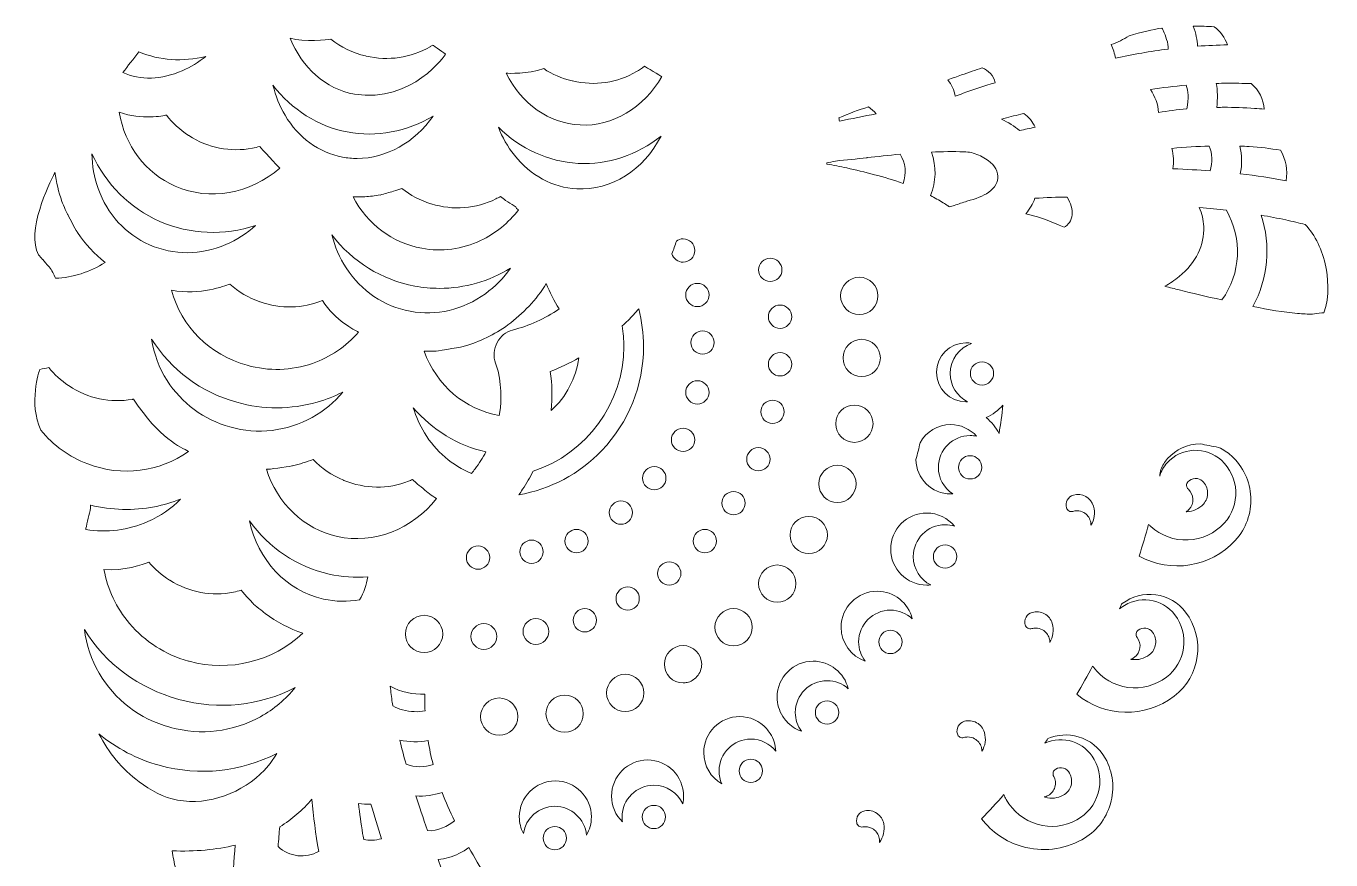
# Model space of a CAD drawing. Header units: millimetres. Extents: x -1647 to 2455, y -685 to 37.
# Drawn here: x 454 to 778.1, y -443.8 to -236.7 of the extents above; entities that cross this region are included whole.
import ezdxf

# ---------------------------------------------------------------- set-up
doc = ezdxf.new("R2010")
doc.units = ezdxf.units.MM
doc.header["$MEASUREMENT"] = 0
doc.layers.add('Layer 6', color=7, linetype='Continuous')

msp = doc.modelspace()

# ---------------------------------------------------------------- linework, layer by layer
at = {"layer": 'Layer 6', "lineweight": 0}
for points, knots in [([(529.7, -239.99), (532.19, -241.97), (535.15, -243.4), (538.29, -244.15), (538.29, -244.15), (538.41, -244.18), (538.41, -244.18), (543.92, -245.46), (549.57, -244.63), (554.32, -241.85), (554.32, -241.84), (554.32, -241.84), (554.32, -241.84), (554.55, -241.71), (554.78, -241.57), (555, -241.43), (555.2, -241.59), (558.18, -243.71), (558.18, -243.71), (558.18, -243.71), (549.98, -255.92), (535.54, -253.65), (528.39, -252.29), (522.52, -247.14), (519.55, -239.74), (523.06, -240.85), (528.89, -240.11), (529.7, -239.99)], [0, 0, 0, 0, 1, 1, 1, 2, 2, 2, 3, 3, 3, 4, 4, 4, 5, 5, 5, 6, 6, 6, 7, 7, 7, 8, 8, 8, 9, 9, 9, 9]), ([(736.08, -237.21), (736.25, -237.46), (736.39, -237.74), (736.52, -238.03), (736.91, -238.98), (737.78, -241.04), (737.62, -242.45), (733.24, -242.99), (728.87, -243.75), (724.59, -244.7), (724.37, -243.56), (723.99, -242.42), (723.47, -241.32), (725.04, -240.77), (726.54, -240.04), (727.95, -239.13), (730.98, -238.27), (733.84, -237.6), (736.08, -237.21)], [0, 0, 0, 0, 1, 1, 1, 2, 2, 2, 3, 3, 3, 4, 4, 4, 5, 5, 5, 6, 6, 6, 6]), ([(744.95, -241.73), (744.87, -240.22), (744.52, -238.56), (743.9, -236.76), (745.73, -236.74), (747.43, -236.79), (749.07, -236.91), (750.59, -238.03), (751.76, -239.62), (752.38, -241.4), (749.92, -241.44), (747.43, -241.55), (744.95, -241.73)], [0, 0, 0, 0, 1, 1, 1, 2, 2, 2, 3, 3, 3, 4, 4, 4, 4]), ([(482, -243.14), (487.1, -245.27), (492.86, -245.65), (498.65, -244.28), (496.81, -245.73), (494.85, -246.91), (492.78, -247.81), (487.59, -250.08), (482.38, -250.23), (477.99, -248.28), (479.27, -246.6), (480.59, -244.91), (482, -243.14)], [0, 0, 0, 0, 1, 1, 1, 2, 2, 2, 3, 3, 3, 4, 4, 4, 4]), ([(591.59, -261.29), (583.81, -260.88), (577.05, -256.12), (573.23, -248.45), (573.88, -248.47), (578.4, -248.65), (582.54, -247.3), (584.67, -248.71), (587.04, -249.73), (589.58, -250.34), (589.58, -250.34), (589.7, -250.36), (589.7, -250.36), (595.21, -251.65), (600.86, -250.82), (605.61, -248.03), (606.29, -247.63), (606.96, -247.19), (607.59, -246.71), (607.79, -246.85), (611.69, -249.16), (611.9, -249.26), (607.42, -257.02), (599.56, -261.72), (591.59, -261.29)], [0, 0, 0, 0, 1, 1, 1, 2, 2, 2, 3, 3, 3, 4, 4, 4, 5, 5, 5, 6, 6, 6, 7, 7, 7, 8, 8, 8, 8]), ([(686.35, -248.87), (688.15, -248.23), (689.77, -247.65), (691.41, -247.1), (693.03, -247.66), (694.28, -249.1), (694.69, -250.8), (691.9, -251.61), (689.23, -252.49), (686.73, -253.42), (686.03, -253.67), (685.38, -253.92), (684.76, -254.17), (684.51, -252.62), (683.91, -251.29), (682.92, -250.07), (684.08, -249.67), (685.23, -249.26), (686.35, -248.87)], [0, 0, 0, 0, 1, 1, 1, 2, 2, 2, 3, 3, 3, 4, 4, 4, 5, 5, 5, 6, 6, 6, 6]), ([(533.75, -263.03), (540.98, -264.41), (548.55, -262.97), (555.11, -259.07), (550.48, -265.59), (543.43, -269.61), (536.21, -269.61), (534.99, -269.61), (533.76, -269.5), (532.56, -269.27), (526.67, -268.15), (521.61, -264.45), (518.3, -258.86), (516.92, -256.54), (515.92, -254.05), (515.3, -251.41), (519.96, -257.49), (526.5, -261.64), (533.75, -263.03)], [0, 0, 0, 0, 1, 1, 1, 2, 2, 2, 3, 3, 3, 4, 4, 4, 5, 5, 5, 6, 6, 6, 6]), ([(742.14, -251.41), (742.69, -252.79), (742.74, -254.73), (742.29, -257.3), (739.92, -257.51), (737.57, -257.79), (735.28, -258.16), (735.13, -256.19), (734.42, -254.21), (733.24, -252.45), (736.19, -252.01), (739.18, -251.66), (742.14, -251.41)], [0, 0, 0, 0, 1, 1, 1, 2, 2, 2, 3, 3, 3, 4, 4, 4, 4]), ([(751.48, -256.9), (750.91, -256.9), (750.33, -256.91), (749.73, -256.92), (749.97, -254.73), (749.92, -252.74), (749.59, -250.98), (750.49, -250.95), (751.35, -250.93), (752.21, -250.93), (754.15, -250.91), (756.18, -250.94), (758.25, -251.01), (760.17, -252.58), (761.37, -254.96), (761.48, -257.35), (760.69, -257.28), (759.9, -257.21), (759.12, -257.16), (756.55, -256.99), (753.98, -256.9), (751.48, -256.9)], [0, 0, 0, 0, 1, 1, 1, 2, 2, 2, 3, 3, 3, 4, 4, 4, 5, 5, 5, 6, 6, 6, 7, 7, 7, 7]), ([(488.85, -258.85), (490.35, -260.8), (492.19, -262.48), (494.3, -263.86), (494.3, -263.86), (494.4, -263.92), (494.4, -263.92), (494.4, -263.92), (494.4, -263.92), (494.4, -263.92), (499.16, -266.98), (504.76, -268.09), (510.17, -267.06), (510.79, -266.94), (511.4, -266.79), (512.01, -266.62), (512.36, -267.1), (516.41, -271.49), (516.98, -271.98), (509.6, -278.43), (499.54, -280.21), (491.04, -276.49), (483.62, -273.24), (478.5, -266.44), (477.11, -258.12), (482.88, -260.11), (487.97, -258.99), (488.85, -258.85)], [0, 0, 0, 0, 1, 1, 1, 2, 2, 2, 3, 3, 3, 4, 4, 4, 5, 5, 5, 6, 6, 6, 7, 7, 7, 8, 8, 8, 9, 9, 9, 9]), ([(663.21, -256.78), (663.94, -257.27), (664.59, -257.88), (665.1, -258.53), (662.06, -259.07), (659.06, -259.71), (656, -260.36), (655.96, -260.08), (655.91, -259.8), (655.84, -259.53), (658.28, -258.48), (660.75, -257.56), (663.21, -256.78)], [0, 0, 0, 0, 1, 1, 1, 2, 2, 2, 3, 3, 3, 4, 4, 4, 4]), ([(701.05, -258.61), (701.29, -258.55), (701.53, -258.49), (701.77, -258.44), (703, -259.28), (703.99, -260.47), (704.58, -261.85), (703.31, -262.1), (702.02, -262.38), (700.74, -262.68), (699.47, -261.56), (697.97, -260.62), (696.26, -259.87), (697.88, -259.41), (699.47, -258.99), (701.05, -258.61)], [0, 0, 0, 0, 1, 1, 1, 2, 2, 2, 3, 3, 3, 4, 4, 4, 5, 5, 5, 5]), ([(590.75, -277.16), (584.78, -276.85), (579.28, -273.87), (575.25, -268.79), (573.58, -266.69), (572.26, -264.36), (571.28, -261.84), (576.72, -267.21), (583.73, -270.43), (591.09, -270.82), (598.56, -271.21), (605.72, -268.82), (611.68, -264.03), (607.35, -272.47), (599.37, -277.62), (590.75, -277.16)], [0, 0, 0, 0, 1, 1, 1, 2, 2, 2, 3, 3, 3, 4, 4, 4, 5, 5, 5, 5]), ([(487.21, -285.23), (494.7, -288.51), (503.15, -288.84), (510.99, -286.24), (508.81, -288.22), (506.33, -289.8), (503.58, -290.98), (497.35, -293.64), (490.63, -293.67), (484.66, -291.05), (478.69, -288.44), (474.15, -283.48), (471.88, -277.1), (470.89, -274.28), (470.37, -271.39), (470.34, -268.44), (473.75, -275.96), (479.72, -281.96), (487.21, -285.23)], [0, 0, 0, 0, 1, 1, 1, 2, 2, 2, 3, 3, 3, 4, 4, 4, 5, 5, 5, 6, 6, 6, 6]), ([(655.02, -270.24), (657.64, -270), (660.28, -269.7), (662.83, -269.41), (662.83, -269.41), (662.88, -269.4), (662.88, -269.4), (662.88, -269.4), (662.9, -269.4), (662.9, -269.4), (665.4, -269.12), (668.21, -268.8), (671.04, -268.54), (672.44, -270.68), (672.72, -273.36), (671.81, -275.8), (667.1, -274.11), (662.18, -272.97), (657.8, -271.96), (656.16, -271.59), (654.49, -271.26), (652.83, -270.99), (652.84, -270.89), (652.83, -270.8), (652.83, -270.71), (653.52, -270.56), (654.24, -270.41), (655.02, -270.24)], [0, 0, 0, 0, 1, 1, 1, 2, 2, 2, 3, 3, 3, 4, 4, 4, 5, 5, 5, 6, 6, 6, 7, 7, 7, 8, 8, 8, 9, 9, 9, 9]), ([(678.88, -268.02), (681.51, -267.91), (684.26, -267.84), (686.94, -267.96), (687.55, -267.98), (688.17, -268.03), (688.79, -268.1), (690.04, -268.49), (691.2, -269.01), (692.31, -269.68), (694.16, -270.81), (695.27, -272.37), (695.35, -273.98), (695.41, -275.43), (694.61, -276.86), (693.08, -277.99), (691.75, -278.98), (689.77, -279.59), (687.66, -280.24), (686.67, -280.54), (685.56, -280.89), (684.47, -281.29), (684.13, -281.42), (683.77, -281.54), (683.43, -281.64), (683.28, -281.56), (683.14, -281.47), (682.99, -281.38), (682.99, -281.38), (682.93, -281.34), (682.93, -281.34), (682.53, -281.1), (682.15, -280.87), (681.79, -280.64), (680.7, -279.97), (679.66, -279.36), (678.61, -278.79), (680.02, -275.4), (680.12, -271.58), (678.88, -268.02)], [0, 0, 0, 0, 1, 1, 1, 2, 2, 2, 3, 3, 3, 4, 4, 4, 5, 5, 5, 6, 6, 6, 7, 7, 7, 8, 8, 8, 9, 9, 9, 10, 10, 10, 11, 11, 11, 12, 12, 12, 13, 13, 13, 13]), ([(747.87, -266.51), (748.63, -268.22), (748.7, -270.71), (748.05, -272.68), (745.18, -272.46), (742.19, -272.29), (738.79, -272.15), (739.1, -270.51), (739.02, -268.76), (738.55, -267.09), (741.9, -266.79), (744.97, -266.6), (747.87, -266.51)], [0, 0, 0, 0, 1, 1, 1, 2, 2, 2, 3, 3, 3, 4, 4, 4, 4]), ([(755.57, -273.39), (756.04, -271.17), (756.01, -268.77), (755.48, -266.53), (756.25, -266.56), (757.01, -266.6), (757.74, -266.64), (757.74, -266.64), (757.74, -266.64), (757.74, -266.64), (760.42, -266.81), (763.05, -267.12), (765.56, -267.57), (766.92, -269.78), (767.42, -272.58), (766.95, -275.15), (763.34, -274.44), (759.6, -273.86), (755.57, -273.39)], [0, 0, 0, 0, 1, 1, 1, 2, 2, 2, 3, 3, 3, 4, 4, 4, 5, 5, 5, 6, 6, 6, 6]), ([(461.08, -273.12), (461.1, -273.08), (461.11, -273.04), (461.13, -273.01), (461.46, -275.49), (462.05, -277.93), (462.89, -280.29), (463.25, -281.32), (464.25, -283.44), (464.3, -283.54), (464.86, -284.67), (466.66, -288), (466.75, -287.99), (468.65, -290.83), (470.95, -293.34), (473.61, -295.45), (469.83, -297.8), (465.6, -299.15), (461.27, -299.36), (460.91, -298.33), (460.38, -297.4), (459.67, -296.54), (459.11, -295.86), (458.52, -295.19), (458.09, -294.71), (458.09, -294.71), (458.03, -294.65), (458.03, -294.65), (457.69, -294.27), (457.37, -293.9), (457.06, -293.54), (453.97, -287.65), (459.57, -276.22), (461.08, -273.12)], [0, 0, 0, 0, 1, 1, 1, 2, 2, 2, 3, 3, 3, 4, 4, 4, 5, 5, 5, 6, 6, 6, 7, 7, 7, 8, 8, 8, 9, 9, 9, 10, 10, 10, 11, 11, 11, 11]), ([(570.64, -279.65), (571.04, -279.45), (571.43, -279.24), (571.82, -279.01), (572.24, -279.38), (572.66, -279.72), (573.08, -280.07), (573.81, -280.49), (574.53, -280.99), (575.24, -281.36), (575.53, -281.51), (575.74, -281.75), (575.82, -282.03), (575.98, -282.14), (576.14, -282.25), (576.31, -282.35), (573.78, -285.61), (570.54, -288.23), (566.88, -289.96), (562.25, -292.15), (557.19, -292.82), (552.26, -291.91), (544.91, -290.55), (538.77, -285.93), (535.2, -279.15), (536.17, -279.18), (537.14, -279.17), (538.1, -279.11), (539.37, -279.03), (540.63, -278.86), (541.88, -278.62), (541.9, -278.65), (541.92, -278.67), (541.93, -278.69), (543.06, -278.41), (544.14, -277.99), (545.27, -277.76), (545.96, -277.55), (546.64, -277.31), (547.31, -277.04), (549.44, -278.74), (551.85, -280.02), (554.51, -280.85), (554.51, -280.85), (554.61, -280.88), (554.61, -280.88), (560.02, -282.54), (565.71, -282.1), (570.64, -279.65)], [0, 0, 0, 0, 1, 1, 1, 2, 2, 2, 3, 3, 3, 4, 4, 4, 5, 5, 5, 6, 6, 6, 7, 7, 7, 8, 8, 8, 9, 9, 9, 10, 10, 10, 11, 11, 11, 12, 12, 12, 13, 13, 13, 14, 14, 14, 15, 15, 15, 16, 16, 16, 16]), ([(702.33, -283.35), (703.27, -282.14), (704.01, -280.86), (704.55, -279.5), (707.35, -279.29), (709.98, -279.19), (712.53, -279.21), (713.49, -280.71), (713.94, -282.26), (713.79, -283.62), (713.64, -284.98), (712.85, -286.17), (711.79, -286.7), (711.27, -286.46), (710.74, -286.23), (710.21, -286), (707.44, -284.81), (704.85, -283.93), (702.33, -283.35)], [0, 0, 0, 0, 1, 1, 1, 2, 2, 2, 3, 3, 3, 4, 4, 4, 5, 5, 5, 6, 6, 6, 6]), ([(746.48, -286.48), (746.41, -284.86), (746.04, -283.28), (745.39, -281.77), (747.87, -282), (750.05, -282.23), (752.1, -282.47), (756.15, -289.53), (755.72, -298.14), (751.02, -304.73), (746.99, -303.85), (743.6, -303.06), (740.39, -302.25), (739.29, -301.98), (738.08, -301.67), (736.85, -301.31), (738.05, -300.63), (739.25, -299.86), (740.37, -298.93), (744.52, -295.49), (746.69, -291.07), (746.48, -286.48)], [0, 0, 0, 0, 1, 1, 1, 2, 2, 2, 3, 3, 3, 4, 4, 4, 5, 5, 5, 6, 6, 6, 7, 7, 7, 7]), ([(760.72, -283.69), (762.85, -284.04), (764.86, -284.43), (766.85, -284.86), (768.53, -285.23), (770.16, -285.62), (771.68, -286.02), (774.17, -288.61), (775.99, -292.34), (776.81, -296.54), (777.15, -298.28), (778.07, -304.08), (776.28, -307.9), (776.28, -307.9), (775.85, -307.96), (775.85, -307.96), (774.87, -308.08), (774.1, -308.17), (773.54, -308.25), (772.3, -308.26), (771.05, -308.2), (769.81, -308.09), (769.81, -308.09), (769.81, -308.09), (769.81, -308.09), (766.2, -307.76), (762.7, -307.15), (758.69, -306.34), (762.47, -299.51), (763.22, -291.09), (760.72, -283.69)], [0, 0, 0, 0, 1, 1, 1, 2, 2, 2, 3, 3, 3, 4, 4, 4, 5, 5, 5, 6, 6, 6, 7, 7, 7, 8, 8, 8, 9, 9, 9, 10, 10, 10, 10]), ([(549.37, -307.54), (542.85, -306.33), (537.21, -302.51), (533.48, -296.79), (531.81, -294.23), (530.62, -291.48), (529.92, -288.57), (535.02, -295.22), (542.32, -299.77), (550.52, -301.29), (552.53, -301.66), (554.58, -301.85), (556.61, -301.85), (562.92, -301.85), (568.95, -300.13), (574.29, -296.84), (572.59, -299.28), (570.5, -301.41), (568.05, -303.19), (562.52, -307.2), (555.88, -308.75), (549.37, -307.54)], [0, 0, 0, 0, 1, 1, 1, 2, 2, 2, 3, 3, 3, 4, 4, 4, 5, 5, 5, 6, 6, 6, 7, 7, 7, 7]), ([(617.17, -295.35), (615.88, -295.35), (614.75, -294.49), (614.4, -293.27), (614.81, -292.22), (615.18, -291.15), (615.5, -290.1), (615.99, -289.75), (616.57, -289.56), (617.17, -289.56), (618.77, -289.56), (620.06, -290.86), (620.06, -292.45), (620.06, -294.05), (618.77, -295.35), (617.17, -295.35)], [0, 0, 0, 0, 1, 1, 1, 2, 2, 2, 3, 3, 3, 4, 4, 4, 5, 5, 5, 5]), ([(641.71, -297.27), (641.71, -298.86), (640.41, -300.16), (638.81, -300.16), (637.22, -300.16), (635.92, -298.86), (635.92, -297.27), (635.92, -295.67), (637.22, -294.37), (638.81, -294.37), (640.41, -294.37), (641.71, -295.67), (641.71, -297.27)], [0, 0, 0, 0, 1, 1, 1, 2, 2, 2, 3, 3, 3, 4, 4, 4, 4]), ([(504.6, -300.79), (506.75, -302.73), (509.24, -304.21), (512.03, -305.19), (512.03, -305.19), (512.14, -305.23), (512.14, -305.23), (512.14, -305.23), (512.14, -305.23), (512.14, -305.23), (517.25, -307.02), (522.71, -306.88), (527.57, -304.87), (530.87, -309.96), (535.5, -312.1), (536.53, -312.72), (533.48, -316.27), (529.54, -318.95), (525.08, -320.5), (519.86, -322.3), (514.26, -322.46), (508.87, -320.96), (499.5, -318.34), (492.58, -311.43), (490.09, -302.31), (497.46, -303.61), (503.1, -301.29), (504.6, -300.79)], [0, 0, 0, 0, 1, 1, 1, 2, 2, 2, 3, 3, 3, 4, 4, 4, 5, 5, 5, 6, 6, 6, 7, 7, 7, 8, 8, 8, 9, 9, 9, 9]), ([(574.8, -312.21), (573.16, -312.63), (571.81, -313.72), (570.98, -315.29), (570.13, -316.88), (569.99, -318.81), (570.58, -320.43), (570.81, -321.07), (571.01, -321.72), (571.19, -322.38), (571.19, -322.4), (571.19, -322.41), (571.2, -322.43), (572.26, -326.98), (571.9, -331.28), (571.5, -333.39), (562.99, -331.99), (555.98, -325.99), (552.82, -317.47), (553.82, -317.5), (554.81, -317.48), (555.79, -317.42), (556.9, -317.35), (562.81, -316.29), (562.75, -316.23), (566.61, -315.14), (570.3, -313.35), (573.66, -310.92), (577.44, -308.17), (580.7, -304.65), (583.18, -300.65), (584.03, -302.85), (585.1, -304.96), (586.36, -306.96), (582.86, -309.39), (578.98, -311.15), (574.8, -312.21)], [0, 0, 0, 0, 1, 1, 1, 2, 2, 2, 3, 3, 3, 4, 4, 4, 5, 5, 5, 6, 6, 6, 7, 7, 7, 8, 8, 8, 9, 9, 9, 10, 10, 10, 11, 11, 11, 12, 12, 12, 12]), ([(620.71, -306.39), (619.11, -306.39), (617.82, -305.09), (617.82, -303.5), (617.82, -301.9), (619.11, -300.61), (620.71, -300.61), (622.3, -300.61), (623.6, -301.9), (623.6, -303.5), (623.6, -305.09), (622.3, -306.39), (620.71, -306.39)], [0, 0, 0, 0, 1, 1, 1, 2, 2, 2, 3, 3, 3, 4, 4, 4, 4]), ([(660.93, -308.36), (658.37, -308.36), (656.29, -306.28), (656.29, -303.72), (656.29, -301.17), (658.37, -299.09), (660.93, -299.09), (663.48, -299.09), (665.56, -301.17), (665.56, -303.72), (665.56, -306.28), (663.48, -308.36), (660.93, -308.36)], [0, 0, 0, 0, 1, 1, 1, 2, 2, 2, 3, 3, 3, 4, 4, 4, 4]), ([(576.35, -353.12), (576.67, -352.67), (576.99, -352.21), (577.29, -351.75), (578.25, -350.29), (579.13, -348.77), (579.92, -347.23), (593.21, -342.94), (602.46, -330.29), (602.46, -316.31), (602.46, -314.62), (602.32, -312.9), (602.05, -311.2), (602.55, -310.73), (603.03, -310.27), (603.48, -309.82), (604.4, -308.88), (605.29, -307.91), (606.14, -306.91), (606.93, -309.97), (607.34, -313.12), (607.34, -316.31), (607.34, -325.96), (603.65, -335.12), (596.97, -342.11), (591.42, -347.91), (584.17, -351.77), (576.35, -353.12)], [0, 0, 0, 0, 1, 1, 1, 2, 2, 2, 3, 3, 3, 4, 4, 4, 5, 5, 5, 6, 6, 6, 7, 7, 7, 8, 8, 8, 9, 9, 9, 9]), ([(644.14, -308.89), (644.14, -310.49), (642.84, -311.79), (641.25, -311.79), (639.65, -311.79), (638.35, -310.49), (638.35, -308.89), (638.35, -307.3), (639.65, -306), (641.25, -306), (642.84, -306), (644.14, -307.3), (644.14, -308.89)], [0, 0, 0, 0, 1, 1, 1, 2, 2, 2, 3, 3, 3, 4, 4, 4, 4]), ([(621.99, -318.21), (620.4, -318.21), (619.1, -316.92), (619.1, -315.32), (619.1, -313.73), (620.4, -312.43), (621.99, -312.43), (623.59, -312.43), (624.89, -313.73), (624.89, -315.32), (624.89, -316.92), (623.59, -318.21), (621.99, -318.21)], [0, 0, 0, 0, 1, 1, 1, 2, 2, 2, 3, 3, 3, 4, 4, 4, 4]), ([(504.59, -336.27), (498.13, -334.46), (492.6, -330.37), (489.02, -324.74), (489.02, -324.74), (489.02, -324.74), (489.02, -324.74), (487.01, -321.58), (485.7, -318.09), (485.15, -314.48), (489.93, -322.07), (497.44, -327.67), (506.3, -330.15), (512.85, -331.98), (519.76, -331.96), (526.28, -330.1), (528.48, -329.47), (530.6, -328.64), (532.61, -327.63), (530.54, -330.14), (528, -332.24), (525.03, -333.89), (518.78, -337.36), (511.52, -338.21), (504.59, -336.27)], [0, 0, 0, 0, 1, 1, 1, 2, 2, 2, 3, 3, 3, 4, 4, 4, 5, 5, 5, 6, 6, 6, 7, 7, 7, 8, 8, 8, 8]), ([(666.16, -319.13), (666.16, -321.69), (664.08, -323.76), (661.53, -323.76), (658.98, -323.76), (656.9, -321.69), (656.9, -319.13), (656.9, -316.58), (658.98, -314.5), (661.53, -314.5), (664.08, -314.5), (666.16, -316.58), (666.16, -319.13)], [0, 0, 0, 0, 1, 1, 1, 2, 2, 2, 3, 3, 3, 4, 4, 4, 4]), ([(687.79, -329.99), (687.67, -330), (687.55, -330), (687.43, -330), (683.4, -330), (680.12, -326.72), (680.12, -322.69), (680.12, -318.66), (683.4, -315.38), (687.43, -315.38), (687.9, -315.38), (688.37, -315.43), (688.83, -315.52), (685.74, -316.59), (683.51, -319.53), (683.51, -322.98), (683.51, -326.03), (685.25, -328.68), (687.79, -329.99)], [0, 0, 0, 0, 1, 1, 1, 2, 2, 2, 3, 3, 3, 4, 4, 4, 5, 5, 5, 6, 6, 6, 6]), ([(584.15, -322.51), (586.57, -321.58), (588.96, -320.44), (591.27, -319.14), (590.59, -324.13), (588.13, -328.79), (584.41, -332.2), (584.73, -328.92), (584.65, -325.63), (584.15, -322.51)], [0, 0, 0, 0, 1, 1, 1, 2, 2, 2, 3, 3, 3, 3]), ([(638.35, -320.71), (638.35, -319.12), (639.65, -317.82), (641.25, -317.82), (642.84, -317.82), (644.14, -319.12), (644.14, -320.71), (644.14, -322.31), (642.84, -323.61), (641.25, -323.61), (639.65, -323.61), (638.35, -322.31), (638.35, -320.71)], [0, 0, 0, 0, 1, 1, 1, 2, 2, 2, 3, 3, 3, 4, 4, 4, 4]), ([(691.41, -320.09), (693, -320.09), (694.3, -321.38), (694.3, -322.98), (694.3, -324.57), (693, -325.87), (691.41, -325.87), (689.81, -325.87), (688.51, -324.57), (688.51, -322.98), (688.51, -321.38), (689.81, -320.09), (691.41, -320.09)], [0, 0, 0, 0, 1, 1, 1, 2, 2, 2, 3, 3, 3, 4, 4, 4, 4]), ([(457.67, -337.06), (454.47, -330.35), (457.27, -322.37), (457.38, -321.97), (458.13, -321.85), (458.87, -321.7), (459.61, -321.52), (461, -323.25), (462.66, -324.75), (464.54, -326.01), (464.54, -326.01), (464.64, -326.08), (464.64, -326.08), (469.35, -329.19), (474.94, -330.38), (480.37, -329.42), (480.46, -329.4), (480.56, -329.38), (480.65, -329.36), (487.12, -339.21), (492.4, -341.28), (494.32, -342.33), (487.06, -347.48), (477.81, -348.67), (469.28, -345.46), (464.73, -343.75), (460.72, -340.85), (457.67, -337.06)], [0, 0, 0, 0, 1, 1, 1, 2, 2, 2, 3, 3, 3, 4, 4, 4, 5, 5, 5, 6, 6, 6, 7, 7, 7, 8, 8, 8, 9, 9, 9, 9]), ([(623.6, -327.68), (623.6, -329.27), (622.3, -330.57), (620.71, -330.57), (619.11, -330.57), (617.82, -329.27), (617.82, -327.68), (617.82, -326.08), (619.11, -324.78), (620.71, -324.78), (622.3, -324.78), (623.6, -326.08), (623.6, -327.68)], [0, 0, 0, 0, 1, 1, 1, 2, 2, 2, 3, 3, 3, 4, 4, 4, 4]), ([(639.38, -329.61), (640.98, -329.61), (642.28, -330.9), (642.28, -332.5), (642.28, -334.1), (640.98, -335.39), (639.38, -335.39), (637.79, -335.39), (636.49, -334.1), (636.49, -332.5), (636.49, -330.9), (637.79, -329.61), (639.38, -329.61)], [0, 0, 0, 0, 1, 1, 1, 2, 2, 2, 3, 3, 3, 4, 4, 4, 4]), ([(552.94, -337.76), (551.74, -335.81), (550.81, -333.72), (550.15, -331.53), (554.88, -337.04), (561.23, -340.91), (568.2, -342.47), (567.41, -343.91), (566.51, -345.31), (565.5, -346.65), (565.21, -347.03), (564.92, -347.41), (564.61, -347.8), (559.86, -345.88), (555.73, -342.34), (552.94, -337.76)], [0, 0, 0, 0, 1, 1, 1, 2, 2, 2, 3, 3, 3, 4, 4, 4, 5, 5, 5, 5]), ([(659.71, -330.83), (662.26, -330.83), (664.34, -332.91), (664.34, -335.46), (664.34, -338.02), (662.26, -340.09), (659.71, -340.09), (657.16, -340.09), (655.08, -338.02), (655.08, -335.46), (655.08, -332.91), (657.16, -330.83), (659.71, -330.83)], [0, 0, 0, 0, 1, 1, 1, 2, 2, 2, 3, 3, 3, 4, 4, 4, 4]), ([(696.62, -330.87), (696.36, -333.22), (696.03, -335.56), (695.64, -337.87), (694.83, -336.38), (693.75, -335.03), (692.46, -333.93), (694.05, -333.21), (695.47, -332.17), (696.62, -330.87)], [0, 0, 0, 0, 1, 1, 1, 2, 2, 2, 3, 3, 3, 3]), ([(614.25, -339.47), (614.25, -337.88), (615.55, -336.58), (617.15, -336.58), (618.74, -336.58), (620.04, -337.88), (620.04, -339.47), (620.04, -341.07), (618.74, -342.37), (617.15, -342.37), (615.55, -342.37), (614.25, -341.07), (614.25, -339.47)], [0, 0, 0, 0, 1, 1, 1, 2, 2, 2, 3, 3, 3, 4, 4, 4, 4]), ([(676.03, -340.23), (677.54, -337.41), (680.44, -335.67), (683.63, -335.67), (686.12, -335.67), (688.45, -336.77), (690.06, -338.57), (689.54, -338.46), (689.01, -338.4), (688.46, -338.4), (684.11, -338.4), (680.57, -341.94), (680.57, -346.3), (680.57, -349.01), (681.99, -351.47), (684.15, -352.89), (683.98, -352.9), (683.81, -352.91), (683.63, -352.91), (678.91, -352.91), (675.06, -349.08), (675.01, -344.37), (675.4, -342.91), (675.74, -341.56), (676.03, -340.23)], [0, 0, 0, 0, 1, 1, 1, 2, 2, 2, 3, 3, 3, 4, 4, 4, 5, 5, 5, 6, 6, 6, 7, 7, 7, 8, 8, 8, 8]), ([(632.96, -344.29), (632.96, -342.69), (634.26, -341.39), (635.85, -341.39), (637.45, -341.39), (638.75, -342.69), (638.75, -344.29), (638.75, -345.88), (637.45, -347.18), (635.85, -347.18), (634.26, -347.18), (632.96, -345.88), (632.96, -344.29)], [0, 0, 0, 0, 1, 1, 1, 2, 2, 2, 3, 3, 3, 4, 4, 4, 4]), ([(691.36, -346.3), (691.36, -347.89), (690.06, -349.19), (688.46, -349.19), (686.87, -349.19), (685.57, -347.89), (685.57, -346.3), (685.57, -344.7), (686.87, -343.4), (688.46, -343.4), (690.06, -343.4), (691.36, -344.7), (691.36, -346.3)], [0, 0, 0, 0, 1, 1, 1, 2, 2, 2, 3, 3, 3, 4, 4, 4, 4]), ([(732.78, -360.45), (732.95, -360.63), (733.13, -360.8), (733.32, -360.97), (735.86, -363.29), (739.16, -364.49), (742.61, -364.33), (746.06, -364.18), (749.24, -362.69), (751.57, -360.14), (753.56, -357.97), (754.58, -355.15), (754.44, -352.2), (754.31, -349.26), (753.04, -346.54), (750.86, -344.55), (748.99, -342.84), (746.55, -341.96), (744.01, -342.07), (741.46, -342.19), (739.12, -343.29), (737.4, -345.16), (736.52, -346.13), (735.89, -347.27), (735.54, -348.5), (735.64, -347.96), (735.74, -347.41), (735.84, -346.87), (736.21, -345.85), (736.77, -344.92), (737.51, -344.12), (739.57, -341.86), (742.51, -340.53), (745.58, -340.47), (747.06, -340.75), (748.59, -341.05), (750.18, -341.36), (751.34, -341.85), (752.41, -342.54), (753.35, -343.4), (756.29, -346.08), (758.01, -349.75), (758.19, -353.72), (758.37, -357.69), (756.99, -361.5), (754.31, -364.44), (748.21, -371.12), (738.29, -372.69), (730.44, -368.33), (731.28, -365.73), (732.06, -363.09), (732.78, -360.45)], [0, 0, 0, 0, 1, 1, 1, 2, 2, 2, 3, 3, 3, 4, 4, 4, 5, 5, 5, 6, 6, 6, 7, 7, 7, 8, 8, 8, 9, 9, 9, 10, 10, 10, 11, 11, 11, 12, 12, 12, 13, 13, 13, 14, 14, 14, 15, 15, 15, 16, 16, 16, 17, 17, 17, 17]), ([(514.23, -346.76), (515.02, -346.71), (520.26, -346.02), (520.17, -345.89), (521.9, -345.49), (523.59, -344.97), (525.24, -344.32), (527.34, -346.53), (529.94, -348.31), (532.8, -349.49), (532.8, -349.49), (532.91, -349.54), (532.91, -349.54), (532.91, -349.54), (532.91, -349.54), (532.91, -349.54), (538.15, -351.68), (543.86, -351.75), (548.99, -349.75), (549.32, -349.62), (549.66, -349.48), (549.99, -349.32), (550.38, -349.71), (550.78, -350.09), (551.18, -350.45), (552.23, -351.18), (554.11, -352.89), (554.15, -352.86), (554.73, -353.28), (555.31, -353.67), (555.91, -354.05), (549.97, -361.69), (540.22, -365.46), (531.31, -363.47), (523.03, -361.63), (516.37, -355.29), (513.66, -346.79), (513.85, -346.79), (514.05, -346.78), (514.23, -346.76)], [0, 0, 0, 0, 1, 1, 1, 2, 2, 2, 3, 3, 3, 4, 4, 4, 5, 5, 5, 6, 6, 6, 7, 7, 7, 8, 8, 8, 9, 9, 9, 10, 10, 10, 11, 11, 11, 12, 12, 12, 13, 13, 13, 13]), ([(607.12, -348.99), (607.12, -347.39), (608.42, -346.1), (610.02, -346.1), (611.61, -346.1), (612.91, -347.39), (612.91, -348.99), (612.91, -350.58), (611.61, -351.88), (610.02, -351.88), (608.42, -351.88), (607.12, -350.58), (607.12, -348.99)], [0, 0, 0, 0, 1, 1, 1, 2, 2, 2, 3, 3, 3, 4, 4, 4, 4]), ([(655.51, -345.77), (658.06, -345.77), (660.14, -347.85), (660.14, -350.41), (660.14, -352.96), (658.06, -355.04), (655.51, -355.04), (652.96, -355.04), (650.88, -352.96), (650.88, -350.41), (650.88, -347.85), (652.96, -345.77), (655.51, -345.77)], [0, 0, 0, 0, 1, 1, 1, 2, 2, 2, 3, 3, 3, 4, 4, 4, 4]), ([(742.66, -351.75), (742.39, -351.51), (742.24, -351.19), (742.23, -350.84), (742.21, -350.48), (742.33, -350.15), (742.57, -349.89), (743.03, -349.39), (743.65, -349.1), (744.33, -349.06), (744.37, -349.06), (744.42, -349.06), (744.46, -349.06), (745.08, -349.06), (745.67, -349.29), (746.14, -349.72), (746.94, -350.45), (747.4, -351.44), (747.45, -352.52), (747.5, -353.6), (747.13, -354.63), (746.4, -355.42), (745.33, -356.59), (743.88, -357.27), (742.3, -357.34), (742.23, -357.35), (742.15, -357.35), (742.08, -357.35), (742.37, -357.17), (742.64, -356.96), (742.88, -356.7), (743.51, -356.01), (743.83, -355.11), (743.79, -354.18), (743.75, -353.24), (743.35, -352.38), (742.66, -351.75)], [0, 0, 0, 0, 1, 1, 1, 2, 2, 2, 3, 3, 3, 4, 4, 4, 5, 5, 5, 6, 6, 6, 7, 7, 7, 8, 8, 8, 9, 9, 9, 10, 10, 10, 11, 11, 11, 12, 12, 12, 12]), ([(626.8, -355.18), (626.8, -353.59), (628.1, -352.29), (629.7, -352.29), (631.29, -352.29), (632.59, -353.59), (632.59, -355.18), (632.59, -356.78), (631.29, -358.08), (629.7, -358.08), (628.1, -358.08), (626.8, -356.78), (626.8, -355.18)], [0, 0, 0, 0, 1, 1, 1, 2, 2, 2, 3, 3, 3, 4, 4, 4, 4]), ([(719.1, -355.96), (719.57, -357.6), (719.29, -359.29), (718.48, -360.65), (718.48, -360.31), (718.44, -359.97), (718.34, -359.63), (718.08, -358.73), (717.49, -357.98), (716.67, -357.53), (716.15, -357.24), (715.57, -357.09), (714.98, -357.09), (714.66, -357.09), (714.33, -357.14), (714.01, -357.23), (713.67, -357.33), (713.31, -357.29), (713.01, -357.12), (712.7, -356.95), (712.47, -356.67), (712.38, -356.33), (712.19, -355.68), (712.27, -354.99), (712.59, -354.41), (712.92, -353.81), (713.46, -353.39), (714.1, -353.2), (716.24, -352.59), (718.48, -353.82), (719.1, -355.96)], [0, 0, 0, 0, 1, 1, 1, 2, 2, 2, 3, 3, 3, 4, 4, 4, 5, 5, 5, 6, 6, 6, 7, 7, 7, 8, 8, 8, 9, 9, 9, 10, 10, 10, 10]), ([(468.78, -361.71), (468.85, -361.31), (469.63, -358.09), (469.83, -357.32), (469.89, -357.09), (470.01, -355.73), (470.01, -355.73), (470.01, -355.71), (470.01, -355.69), (470.02, -355.67), (475.18, -356.95), (480.61, -357.09), (485.83, -356.08), (488.07, -355.65), (490.26, -355.01), (492.35, -354.18), (490.07, -356.5), (487.36, -358.37), (484.25, -359.75), (479.35, -361.94), (474.02, -362.61), (468.78, -361.71)], [0, 0, 0, 0, 1, 1, 1, 2, 2, 2, 3, 3, 3, 4, 4, 4, 5, 5, 5, 6, 6, 6, 7, 7, 7, 7]), ([(598.82, -357.54), (598.82, -355.94), (600.12, -354.64), (601.72, -354.64), (603.31, -354.64), (604.61, -355.94), (604.61, -357.54), (604.61, -359.13), (603.31, -360.43), (601.72, -360.43), (600.12, -360.43), (598.82, -359.13), (598.82, -357.54)], [0, 0, 0, 0, 1, 1, 1, 2, 2, 2, 3, 3, 3, 4, 4, 4, 4]), ([(527.85, -378.99), (518.59, -376.93), (511.5, -369.24), (509.48, -359.59), (514.27, -366.29), (521.27, -371.01), (529.23, -372.79), (532.4, -373.49), (535.64, -373.72), (538.87, -373.46), (538.54, -375.45), (537.83, -377.4), (536.81, -379.2), (533.83, -379.72), (530.81, -379.65), (527.85, -378.99)], [0, 0, 0, 0, 1, 1, 1, 2, 2, 2, 3, 3, 3, 4, 4, 4, 5, 5, 5, 5]), ([(648.38, -358.47), (650.93, -358.47), (653.01, -360.55), (653.01, -363.1), (653.01, -365.65), (650.93, -367.73), (648.38, -367.73), (645.83, -367.73), (643.75, -365.65), (643.75, -363.1), (643.75, -360.55), (645.83, -358.47), (648.38, -358.47)], [0, 0, 0, 0, 1, 1, 1, 2, 2, 2, 3, 3, 3, 4, 4, 4, 4]), ([(677.68, -357.64), (680.39, -357.64), (682.92, -358.89), (684.59, -360.91), (683.84, -360.68), (683.04, -360.55), (682.22, -360.55), (677.87, -360.55), (674.33, -364.09), (674.33, -368.45), (674.33, -371.52), (676.09, -374.18), (678.66, -375.49), (678.33, -375.52), (678.01, -375.54), (677.68, -375.54), (672.75, -375.54), (668.73, -371.53), (668.73, -366.59), (668.73, -361.65), (672.75, -357.64), (677.68, -357.64)], [0, 0, 0, 0, 1, 1, 1, 2, 2, 2, 3, 3, 3, 4, 4, 4, 5, 5, 5, 6, 6, 6, 7, 7, 7, 7]), ([(587.8, -364.61), (587.8, -363.01), (589.1, -361.71), (590.69, -361.71), (592.29, -361.71), (593.59, -363.01), (593.59, -364.61), (593.59, -366.2), (592.29, -367.5), (590.69, -367.5), (589.1, -367.5), (587.8, -366.2), (587.8, -364.61)], [0, 0, 0, 0, 1, 1, 1, 2, 2, 2, 3, 3, 3, 4, 4, 4, 4]), ([(622.56, -361.71), (624.16, -361.71), (625.46, -363.01), (625.46, -364.61), (625.46, -366.2), (624.16, -367.5), (622.56, -367.5), (620.97, -367.5), (619.67, -366.2), (619.67, -364.61), (619.67, -363.01), (620.97, -361.71), (622.56, -361.71)], [0, 0, 0, 0, 1, 1, 1, 2, 2, 2, 3, 3, 3, 4, 4, 4, 4]), ([(566.23, -365.81), (567.82, -365.81), (569.12, -367.11), (569.12, -368.7), (569.12, -370.3), (567.82, -371.6), (566.23, -371.6), (564.63, -371.6), (563.34, -370.3), (563.34, -368.7), (563.34, -367.11), (564.63, -365.81), (566.23, -365.81)], [0, 0, 0, 0, 1, 1, 1, 2, 2, 2, 3, 3, 3, 4, 4, 4, 4]), ([(579.52, -370.15), (577.92, -370.15), (576.62, -368.85), (576.62, -367.25), (576.62, -365.66), (577.92, -364.36), (579.52, -364.36), (581.11, -364.36), (582.41, -365.66), (582.41, -367.25), (582.41, -368.85), (581.11, -370.15), (579.52, -370.15)], [0, 0, 0, 0, 1, 1, 1, 2, 2, 2, 3, 3, 3, 4, 4, 4, 4]), ([(679.33, -368.45), (679.33, -366.85), (680.63, -365.55), (682.22, -365.55), (683.82, -365.55), (685.12, -366.85), (685.12, -368.45), (685.12, -370.04), (683.82, -371.34), (682.22, -371.34), (680.63, -371.34), (679.33, -370.04), (679.33, -368.45)], [0, 0, 0, 0, 1, 1, 1, 2, 2, 2, 3, 3, 3, 4, 4, 4, 4]), ([(513.35, -382.56), (516.2, -384.69), (519.37, -386.36), (522.72, -387.46), (515.25, -394.51), (504.58, -397.18), (494.48, -394.44), (494.48, -394.44), (494.31, -394.4), (494.31, -394.4), (488.55, -392.8), (483.48, -389.58), (479.66, -385.08), (476.36, -381.2), (474.19, -376.58), (473.32, -371.65), (478.16, -372.19), (483.07, -370.33), (484.5, -369.87), (485.95, -371.59), (487.66, -373.07), (489.6, -374.29), (489.6, -374.29), (489.69, -374.35), (489.69, -374.35), (489.7, -374.35), (489.7, -374.35), (489.7, -374.35), (494.5, -377.34), (500.11, -378.38), (505.51, -377.27), (506.13, -377.15), (506.75, -376.99), (507.36, -376.8), (508.34, -378.01), (510.5, -380.22), (510.48, -380.23), (511.39, -381.04), (513.31, -382.58), (513.35, -382.56)], [0, 0, 0, 0, 1, 1, 1, 2, 2, 2, 3, 3, 3, 4, 4, 4, 5, 5, 5, 6, 6, 6, 7, 7, 7, 8, 8, 8, 9, 9, 9, 10, 10, 10, 11, 11, 11, 12, 12, 12, 13, 13, 13, 13]), ([(613.73, -369.75), (615.32, -369.75), (616.62, -371.05), (616.62, -372.65), (616.62, -374.24), (615.32, -375.54), (613.73, -375.54), (612.13, -375.54), (610.84, -374.24), (610.84, -372.65), (610.84, -371.05), (612.13, -369.75), (613.73, -369.75)], [0, 0, 0, 0, 1, 1, 1, 2, 2, 2, 3, 3, 3, 4, 4, 4, 4]), ([(640.55, -370.54), (643.1, -370.54), (645.18, -372.62), (645.18, -375.17), (645.18, -377.73), (643.1, -379.8), (640.55, -379.8), (638, -379.8), (635.92, -377.73), (635.92, -375.17), (635.92, -372.62), (638, -370.54), (640.55, -370.54)], [0, 0, 0, 0, 1, 1, 1, 2, 2, 2, 3, 3, 3, 4, 4, 4, 4]), ([(603.4, -375.98), (605, -375.98), (606.29, -377.27), (606.29, -378.87), (606.29, -380.46), (605, -381.76), (603.4, -381.76), (601.81, -381.76), (600.51, -380.46), (600.51, -378.87), (600.51, -377.27), (601.81, -375.98), (603.4, -375.98)], [0, 0, 0, 0, 1, 1, 1, 2, 2, 2, 3, 3, 3, 4, 4, 4, 4]), ([(665.38, -377.05), (669.6, -377.05), (673.15, -379.98), (674.09, -383.92), (672.66, -382.57), (670.73, -381.76), (668.66, -381.76), (664.31, -381.76), (660.77, -385.3), (660.77, -389.66), (660.77, -391.42), (661.36, -393.09), (662.39, -394.44), (658.92, -393.21), (656.42, -389.89), (656.42, -386), (656.42, -381.06), (660.44, -377.05), (665.38, -377.05)], [0, 0, 0, 0, 1, 1, 1, 2, 2, 2, 3, 3, 3, 4, 4, 4, 5, 5, 5, 6, 6, 6, 6]), ([(727.65, -400.93), (731.07, -401.4), (734.46, -400.5), (737.21, -398.42), (739.56, -396.63), (741.07, -394.04), (741.47, -391.12), (741.86, -388.2), (741.1, -385.3), (739.32, -382.95), (736.14, -378.77), (730.15, -377.96), (725.97, -381.13), (725.84, -381.23), (725.72, -381.33), (725.6, -381.43), (725.76, -381.04), (725.92, -380.65), (726.08, -380.26), (726.14, -380.21), (726.2, -380.17), (726.26, -380.12), (728.64, -378.31), (731.59, -377.54), (734.56, -377.94), (737.53, -378.35), (740.17, -379.88), (741.98, -382.26), (746.95, -388.8), (745.67, -398.16), (739.13, -403.13), (731.91, -408.62), (721.87, -408.38), (714.93, -402.65), (716.29, -400.36), (717.62, -398.01), (718.88, -395.63), (718.95, -395.74), (719.03, -395.84), (719.11, -395.95), (721.2, -398.69), (724.23, -400.46), (727.65, -400.93)], [0, 0, 0, 0, 1, 1, 1, 2, 2, 2, 3, 3, 3, 4, 4, 4, 5, 5, 5, 6, 6, 6, 7, 7, 7, 8, 8, 8, 9, 9, 9, 10, 10, 10, 11, 11, 11, 12, 12, 12, 13, 13, 13, 14, 14, 14, 14]), ([(592.75, -387.16), (591.16, -387.16), (589.86, -385.86), (589.86, -384.26), (589.86, -382.67), (591.16, -381.37), (592.75, -381.37), (594.35, -381.37), (595.65, -382.67), (595.65, -384.26), (595.65, -385.86), (594.35, -387.16), (592.75, -387.16)], [0, 0, 0, 0, 1, 1, 1, 2, 2, 2, 3, 3, 3, 4, 4, 4, 4]), ([(629.7, -381.37), (632.25, -381.37), (634.33, -383.45), (634.33, -386), (634.33, -388.55), (632.25, -390.63), (629.7, -390.63), (627.14, -390.63), (625.06, -388.55), (625.06, -386), (625.06, -383.45), (627.14, -381.37), (629.7, -381.37)], [0, 0, 0, 0, 1, 1, 1, 2, 2, 2, 3, 3, 3, 4, 4, 4, 4]), ([(702.36, -383.52), (702.69, -382.93), (703.22, -382.5), (703.87, -382.31), (704.9, -382.02), (705.99, -382.14), (706.94, -382.66), (707.88, -383.19), (708.57, -384.04), (708.86, -385.07), (709.34, -386.72), (709.06, -388.4), (708.24, -389.76), (708.25, -389.43), (708.21, -389.08), (708.11, -388.74), (707.85, -387.84), (707.26, -387.1), (706.44, -386.65), (705.91, -386.36), (705.33, -386.21), (704.75, -386.21), (704.42, -386.21), (704.1, -386.25), (703.78, -386.35), (703.44, -386.44), (703.08, -386.4), (702.77, -386.23), (702.46, -386.06), (702.24, -385.78), (702.14, -385.45), (701.96, -384.79), (702.03, -384.11), (702.36, -383.52)], [0, 0, 0, 0, 1, 1, 1, 2, 2, 2, 3, 3, 3, 4, 4, 4, 5, 5, 5, 6, 6, 6, 7, 7, 7, 8, 8, 8, 9, 9, 9, 10, 10, 10, 11, 11, 11, 11]), ([(552.83, -392.31), (550.28, -392.31), (548.2, -390.23), (548.2, -387.68), (548.2, -385.12), (550.28, -383.04), (552.83, -383.04), (555.39, -383.04), (557.46, -385.12), (557.46, -387.68), (557.46, -390.23), (555.39, -392.31), (552.83, -392.31)], [0, 0, 0, 0, 1, 1, 1, 2, 2, 2, 3, 3, 3, 4, 4, 4, 4]), ([(567.68, -385.09), (569.44, -385.09), (570.88, -386.53), (570.88, -388.3), (570.88, -390.07), (569.44, -391.51), (567.68, -391.51), (565.91, -391.51), (564.47, -390.07), (564.47, -388.3), (564.47, -386.53), (565.91, -385.09), (567.68, -385.09)], [0, 0, 0, 0, 1, 1, 1, 2, 2, 2, 3, 3, 3, 4, 4, 4, 4]), ([(580.6, -390.25), (578.83, -390.25), (577.4, -388.81), (577.4, -387.05), (577.4, -385.28), (578.83, -383.84), (580.6, -383.84), (582.37, -383.84), (583.81, -385.28), (583.81, -387.05), (583.81, -388.81), (582.37, -390.25), (580.6, -390.25)], [0, 0, 0, 0, 1, 1, 1, 2, 2, 2, 3, 3, 3, 4, 4, 4, 4]), ([(468.44, -386.6), (473.65, -395.02), (481.99, -401.22), (491.87, -403.9), (501.86, -406.61), (511.98, -405.55), (520.83, -400.95), (518.47, -403.89), (515.53, -406.36), (512.16, -408.23), (505.33, -411.99), (497.41, -412.93), (489.86, -410.88), (489.86, -410.88), (489.68, -410.84), (489.68, -410.84), (482.2, -408.77), (475.96, -403.99), (472.11, -397.39), (472.11, -397.39), (472.11, -397.39), (472.11, -397.39), (470.15, -394.03), (468.91, -390.35), (468.44, -386.6)], [0, 0, 0, 0, 1, 1, 1, 2, 2, 2, 3, 3, 3, 4, 4, 4, 5, 5, 5, 6, 6, 6, 7, 7, 7, 8, 8, 8, 8]), ([(665.77, -389.66), (665.77, -388.06), (667.06, -386.76), (668.66, -386.76), (670.26, -386.76), (671.55, -388.06), (671.55, -389.66), (671.55, -391.25), (670.26, -392.55), (668.66, -392.55), (667.06, -392.55), (665.77, -391.25), (665.77, -389.66)], [0, 0, 0, 0, 1, 1, 1, 2, 2, 2, 3, 3, 3, 4, 4, 4, 4]), ([(729.95, -388.56), (729.74, -388.28), (729.65, -387.93), (729.7, -387.58), (729.74, -387.23), (729.92, -386.92), (730.2, -386.71), (731.31, -385.86), (732.9, -386.08), (733.75, -387.19), (734.4, -388.05), (734.68, -389.11), (734.53, -390.18), (734.38, -391.24), (733.83, -392.19), (732.97, -392.84), (731.71, -393.8), (730.16, -394.21), (728.59, -393.99), (728.52, -393.98), (728.45, -393.97), (728.38, -393.96), (728.69, -393.84), (729, -393.68), (729.28, -393.46), (730.82, -392.3), (731.12, -390.1), (729.95, -388.56)], [0, 0, 0, 0, 1, 1, 1, 2, 2, 2, 3, 3, 3, 4, 4, 4, 5, 5, 5, 6, 6, 6, 7, 7, 7, 8, 8, 8, 9, 9, 9, 9]), ([(620.61, -398.24), (619.83, -399.03), (619.07, -399.57), (618.17, -399.69), (617.84, -399.76), (617.5, -399.81), (617.15, -399.81), (614.59, -399.81), (612.52, -397.73), (612.52, -395.18), (612.52, -392.62), (614.59, -390.55), (617.15, -390.55), (619.7, -390.55), (621.78, -392.62), (621.78, -395.18), (621.78, -396.35), (621.34, -397.42), (620.61, -398.24)], [0, 0, 0, 0, 1, 1, 1, 2, 2, 2, 3, 3, 3, 4, 4, 4, 5, 5, 5, 6, 6, 6, 6]), ([(658.18, -401.27), (656.77, -400), (654.92, -399.27), (652.92, -399.27), (648.57, -399.27), (645.03, -402.81), (645.03, -407.16), (645.03, -408.88), (645.58, -410.5), (646.56, -411.83), (645.14, -411.34), (643.85, -410.49), (642.82, -409.35), (642.54, -408.94), (642.23, -408.53), (641.9, -408.14), (641, -406.71), (640.52, -405.06), (640.52, -403.37), (640.52, -398.43), (644.54, -394.42), (649.47, -394.42), (653.69, -394.42), (657.23, -397.34), (658.18, -401.27)], [0, 0, 0, 0, 1, 1, 1, 2, 2, 2, 3, 3, 3, 4, 4, 4, 5, 5, 5, 6, 6, 6, 7, 7, 7, 8, 8, 8, 8]), ([(602.78, -397.68), (605.33, -397.68), (607.41, -399.75), (607.41, -402.31), (607.41, -404.86), (605.33, -406.94), (602.78, -406.94), (600.22, -406.94), (598.15, -404.86), (598.15, -402.31), (598.15, -399.75), (600.22, -397.68), (602.78, -397.68)], [0, 0, 0, 0, 1, 1, 1, 2, 2, 2, 3, 3, 3, 4, 4, 4, 4]), ([(553.03, -402.6), (552.99, -403.99), (553, -405.37), (553.06, -406.74), (551.44, -407.1), (549.43, -407.03), (547.43, -406.53), (546.57, -406.32), (545.76, -405.98), (545.07, -405.54), (545.02, -405.26), (544.97, -404.98), (544.93, -404.69), (544.73, -403.4), (544.56, -402.06), (544.42, -400.67), (547.06, -402.08), (550.07, -402.76), (553.03, -402.6)], [0, 0, 0, 0, 1, 1, 1, 2, 2, 2, 3, 3, 3, 4, 4, 4, 5, 5, 5, 6, 6, 6, 6]), ([(571.49, -403.56), (574.04, -403.56), (576.12, -405.64), (576.12, -408.2), (576.12, -410.75), (574.04, -412.83), (571.49, -412.83), (568.94, -412.83), (566.86, -410.75), (566.86, -408.2), (566.86, -405.64), (568.94, -403.56), (571.49, -403.56)], [0, 0, 0, 0, 1, 1, 1, 2, 2, 2, 3, 3, 3, 4, 4, 4, 4]), ([(592.36, -407.46), (592.36, -410.01), (590.29, -412.09), (587.73, -412.09), (585.18, -412.09), (583.1, -410.01), (583.1, -407.46), (583.1, -404.91), (585.18, -402.83), (587.73, -402.83), (590.29, -402.83), (592.36, -404.91), (592.36, -407.46)], [0, 0, 0, 0, 1, 1, 1, 2, 2, 2, 3, 3, 3, 4, 4, 4, 4]), ([(655.82, -407.16), (655.82, -408.76), (654.52, -410.06), (652.92, -410.06), (651.33, -410.06), (650.03, -408.76), (650.03, -407.16), (650.03, -405.57), (651.33, -404.27), (652.92, -404.27), (654.52, -404.27), (655.82, -405.57), (655.82, -407.16)], [0, 0, 0, 0, 1, 1, 1, 2, 2, 2, 3, 3, 3, 4, 4, 4, 4]), ([(622.29, -417.13), (622.29, -412.19), (626.3, -408.17), (631.24, -408.17), (633.77, -408.17), (636.19, -409.26), (637.9, -411.15), (638.17, -411.56), (638.48, -411.96), (638.81, -412.35), (639.66, -413.69), (640.13, -415.22), (640.19, -416.79), (638.72, -414.94), (636.45, -413.77), (633.99, -413.77), (629.64, -413.77), (626.1, -417.31), (626.1, -421.66), (626.1, -422.79), (626.34, -423.89), (626.79, -424.9), (624.07, -423.35), (622.29, -420.42), (622.29, -417.13)], [0, 0, 0, 0, 1, 1, 1, 2, 2, 2, 3, 3, 3, 4, 4, 4, 5, 5, 5, 6, 6, 6, 7, 7, 7, 8, 8, 8, 8]), ([(687.02, -409.36), (688.05, -409.06), (689.14, -409.18), (690.08, -409.7), (691.03, -410.23), (691.71, -411.08), (692.01, -412.12), (692.48, -413.76), (692.21, -415.44), (691.39, -416.81), (691.39, -416.47), (691.35, -416.12), (691.25, -415.78), (691, -414.89), (690.4, -414.14), (689.58, -413.69), (689.06, -413.4), (688.48, -413.25), (687.89, -413.25), (687.57, -413.25), (687.24, -413.3), (686.92, -413.39), (686.58, -413.49), (686.23, -413.45), (685.92, -413.27), (685.61, -413.1), (685.39, -412.82), (685.29, -412.49), (685.1, -411.83), (685.18, -411.15), (685.5, -410.56), (685.83, -409.97), (686.37, -409.54), (687.02, -409.36)], [0, 0, 0, 0, 1, 1, 1, 2, 2, 2, 3, 3, 3, 4, 4, 4, 5, 5, 5, 6, 6, 6, 7, 7, 7, 8, 8, 8, 9, 9, 9, 10, 10, 10, 11, 11, 11, 11]), ([(513.21, -421.45), (507.74, -427.12), (499.42, -430.34), (491.59, -428.93), (488.11, -428.3), (484.86, -426.42), (482.03, -424.35), (477.73, -421.23), (474.49, -417.15), (472.04, -412.45), (476.38, -416.07), (481.48, -418.74), (487.03, -420.28), (487.03, -420.28), (487.24, -420.34), (487.24, -420.34), (497.06, -423), (507.32, -421.92), (516.26, -417.32), (514.56, -420.04), (513.27, -421.39), (513.21, -421.45)], [0, 0, 0, 0, 1, 1, 1, 2, 2, 2, 3, 3, 3, 4, 4, 4, 5, 5, 5, 6, 6, 6, 7, 7, 7, 7]), ([(555.07, -420.08), (552.9, -420.85), (550.51, -420.82), (548.34, -419.98), (547.76, -417.91), (547.24, -415.94), (546.78, -414.01), (549.12, -414.52), (551.54, -414.57), (553.81, -414.16), (554.14, -416.14), (554.56, -418.12), (555.07, -420.08)], [0, 0, 0, 0, 1, 1, 1, 2, 2, 2, 3, 3, 3, 4, 4, 4, 4]), ([(691.31, -433.57), (693.19, -431.62), (695.04, -429.6), (696.83, -427.57), (697.01, -427.97), (697.21, -428.37), (697.42, -428.76), (699.09, -431.78), (701.84, -433.97), (705.15, -434.93), (708.47, -435.89), (711.95, -435.5), (714.98, -433.83), (717.56, -432.4), (719.43, -430.06), (720.24, -427.23), (721.06, -424.39), (720.73, -421.41), (719.3, -418.83), (716.88, -414.44), (711.47, -412.72), (706.99, -414.78), (707.26, -414.4), (707.52, -414.03), (707.79, -413.65), (710.16, -412.63), (712.83, -412.46), (715.32, -413.18), (718.2, -414.01), (720.58, -415.91), (722.03, -418.54), (723.96, -422.02), (724.41, -426.04), (723.3, -429.86), (722.2, -433.69), (719.68, -436.85), (716.19, -438.77), (711.64, -441.29), (706.37, -441.88), (701.37, -440.44), (697.37, -439.28), (693.83, -436.86), (691.31, -433.57)], [0, 0, 0, 0, 1, 1, 1, 2, 2, 2, 3, 3, 3, 4, 4, 4, 5, 5, 5, 6, 6, 6, 7, 7, 7, 8, 8, 8, 9, 9, 9, 10, 10, 10, 11, 11, 11, 12, 12, 12, 13, 13, 13, 14, 14, 14, 14]), ([(617.08, -429.82), (615.83, -427.11), (613.09, -425.22), (609.91, -425.22), (605.55, -425.22), (602.01, -428.76), (602.01, -433.11), (602.01, -433.53), (602.05, -433.93), (602.11, -434.34), (600.4, -432.67), (599.38, -430.37), (599.38, -427.92), (599.38, -422.98), (603.4, -418.96), (608.34, -418.96), (613.27, -418.96), (617.29, -422.98), (617.29, -427.92), (617.29, -428.56), (617.22, -429.2), (617.08, -429.82)], [0, 0, 0, 0, 1, 1, 1, 2, 2, 2, 3, 3, 3, 4, 4, 4, 5, 5, 5, 6, 6, 6, 7, 7, 7, 7]), ([(633.99, -424.55), (632.39, -424.55), (631.1, -423.26), (631.1, -421.66), (631.1, -420.06), (632.39, -418.77), (633.99, -418.77), (635.58, -418.77), (636.88, -420.06), (636.88, -421.66), (636.88, -423.26), (635.58, -424.55), (633.99, -424.55)], [0, 0, 0, 0, 1, 1, 1, 2, 2, 2, 3, 3, 3, 4, 4, 4, 4]), ([(709.22, -423.02), (709.05, -422.71), (709.01, -422.36), (709.11, -422.02), (709.21, -421.68), (709.43, -421.4), (709.74, -421.23), (710.33, -420.9), (711.01, -420.82), (711.66, -421.01), (712.31, -421.2), (712.85, -421.63), (713.17, -422.22), (713.69, -423.16), (713.82, -424.25), (713.52, -425.29), (713.22, -426.32), (712.53, -427.18), (711.59, -427.7), (710.21, -428.46), (708.61, -428.64), (707.09, -428.2), (707.02, -428.18), (706.96, -428.16), (706.89, -428.14), (707.22, -428.07), (707.54, -427.95), (707.85, -427.78), (708.67, -427.33), (709.26, -426.58), (709.52, -425.68), (709.78, -424.79), (709.67, -423.84), (709.22, -423.02)], [0, 0, 0, 0, 1, 1, 1, 2, 2, 2, 3, 3, 3, 4, 4, 4, 5, 5, 5, 6, 6, 6, 7, 7, 7, 8, 8, 8, 9, 9, 9, 10, 10, 10, 11, 11, 11, 11]), ([(585.43, -424.16), (590.37, -424.16), (594.39, -428.18), (594.39, -433.11), (594.39, -434.73), (593.96, -436.28), (593.16, -437.63), (592.8, -433.62), (589.41, -430.46), (585.3, -430.46), (581.33, -430.46), (578.04, -433.4), (577.49, -437.22), (576.83, -435.96), (576.48, -434.55), (576.48, -433.11), (576.48, -428.18), (580.5, -424.16), (585.43, -424.16)], [0, 0, 0, 0, 1, 1, 1, 2, 2, 2, 3, 3, 3, 4, 4, 4, 5, 5, 5, 6, 6, 6, 6]), ([(553.7, -436.48), (552.55, -433.22), (551.6, -430.44), (550.76, -427.89), (552.97, -428.03), (555.2, -427.74), (557.3, -427.03), (558.19, -429.36), (559.22, -431.72), (560.38, -434.06), (558.79, -435.29), (556.26, -436.79), (553.7, -436.48)], [0, 0, 0, 0, 1, 1, 1, 2, 2, 2, 3, 3, 3, 4, 4, 4, 4]), ([(524.97, -428.69), (525.32, -433.01), (525.89, -437.35), (526.65, -441.65), (523.45, -443.5), (519.36, -443.04), (516.58, -440.48), (516.68, -438.81), (516.82, -437.16), (516.99, -435.55), (520.03, -433.67), (522.66, -431.41), (524.97, -428.69)], [0, 0, 0, 0, 1, 1, 1, 2, 2, 2, 3, 3, 3, 4, 4, 4, 4]), ([(536.54, -429.77), (537.51, -429.93), (538.53, -429.96), (539.64, -429.89), (540.47, -432.75), (541.35, -435.64), (542.28, -438.51), (540.67, -438.93), (539.18, -439), (537.83, -438.69), (537.73, -438.15), (537.65, -437.66), (537.57, -437.18), (537.18, -434.74), (536.83, -432.25), (536.54, -429.77)], [0, 0, 0, 0, 1, 1, 1, 2, 2, 2, 3, 3, 3, 4, 4, 4, 5, 5, 5, 5]), ([(607.01, -433.11), (607.01, -431.52), (608.31, -430.22), (609.91, -430.22), (611.5, -430.22), (612.8, -431.52), (612.8, -433.11), (612.8, -434.71), (611.5, -436.01), (609.91, -436.01), (608.31, -436.01), (607.01, -434.71), (607.01, -433.11)], [0, 0, 0, 0, 1, 1, 1, 2, 2, 2, 3, 3, 3, 4, 4, 4, 4]), ([(665.9, -438.39), (665.73, -437.47), (665.21, -436.67), (664.44, -436.14), (663.85, -435.74), (663.17, -435.53), (662.47, -435.53), (662.25, -435.53), (662.04, -435.55), (661.82, -435.59), (661.48, -435.65), (661.12, -435.58), (660.83, -435.38), (660.54, -435.18), (660.35, -434.88), (660.28, -434.53), (660.16, -433.86), (660.3, -433.19), (660.68, -432.64), (661.07, -432.08), (661.64, -431.71), (662.31, -431.58), (663.36, -431.39), (664.44, -431.62), (665.33, -432.23), (666.21, -432.84), (666.81, -433.76), (667.01, -434.81), (667.32, -436.49), (666.88, -438.15), (665.94, -439.42), (665.97, -439.09), (665.96, -438.74), (665.9, -438.39)], [0, 0, 0, 0, 1, 1, 1, 2, 2, 2, 3, 3, 3, 4, 4, 4, 5, 5, 5, 6, 6, 6, 7, 7, 7, 8, 8, 8, 9, 9, 9, 10, 10, 10, 11, 11, 11, 11]), ([(588.19, -438.35), (588.19, -439.95), (586.9, -441.25), (585.3, -441.25), (583.7, -441.25), (582.41, -439.95), (582.41, -438.35), (582.41, -436.76), (583.7, -435.46), (585.3, -435.46), (586.9, -435.46), (588.19, -436.76), (588.19, -438.35)], [0, 0, 0, 0, 1, 1, 1, 2, 2, 2, 3, 3, 3, 4, 4, 4, 4]), ([(491.77, -448.31), (491.32, -446.79), (490.94, -445.25), (490.63, -443.73), (490.49, -443.04), (490.35, -442.32), (490.22, -441.53), (495.97, -441.72), (501.24, -441.24), (505.93, -440.09), (505.54, -443.96), (505.37, -447.84), (505.45, -451.65), (505.45, -451.69), (505.45, -451.74), (505.45, -451.78), (500.6, -453.87), (495.07, -452.49), (491.77, -448.31)], [0, 0, 0, 0, 1, 1, 1, 2, 2, 2, 3, 3, 3, 4, 4, 4, 5, 5, 5, 6, 6, 6, 6]), ([(558.93, -443.17), (560.67, -442.67), (562.36, -441.84), (563.97, -440.71), (566.66, -445.49), (569.51, -450.24), (572.64, -455.2), (570.81, -456.12), (568.77, -456.48), (567.29, -456.6), (567.29, -456.6), (567.15, -456.61), (567.15, -456.61), (565.24, -456.78), (563.07, -456.97), (561.73, -456.07), (561.46, -455.89), (561.2, -455.7), (560.99, -455.53), (559.19, -451.19), (557.69, -447.39), (556.31, -443.69), (557.19, -443.6), (558.07, -443.42), (558.93, -443.17)], [0, 0, 0, 0, 1, 1, 1, 2, 2, 2, 3, 3, 3, 4, 4, 4, 5, 5, 5, 6, 6, 6, 7, 7, 7, 8, 8, 8, 8])]:
    msp.add_open_spline(points, degree=3, knots=knots, dxfattribs=at)

doc.saveas('drawing.dxf')
